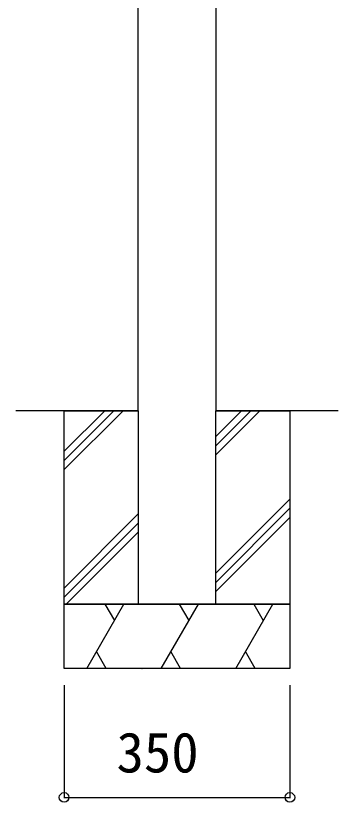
# Model space of a CAD drawing. Units: millimetres, scale not verified. Extents: x -4375 to 4375, y -6498 to 6471.
# Drawn here: x 899 to 1399, y -1356 to -136 of the extents above; entities that cross this region are included whole.
import ezdxf
from ezdxf.enums import TextEntityAlignment as Align

# ---------------------------------------------------------------- set-up
doc = ezdxf.new("R2010")
doc.units = ezdxf.units.MM
doc.header["$LTSCALE"] = 30
doc.layers.add('0-2_YKK_A1', color=4, linetype='Continuous')
doc.layers.add('0-3_YKK_D', color=6, linetype='Continuous')
doc.styles.add('ＭＳ ゴシック', font='')
doc.styles.get('ＭＳ ゴシック').set_extended_font_data('MS Gothic')

msp = doc.modelspace()

# ---------------------------------------------------------------- linework, layer by layer
at = {"layer": '0-2_YKK_A1'}
for p, q in [((1089.49, -748.4), (1089.49, 646.1)), ((1209.49, 646.1), (1209.49, -748.4)), ((1089.49, -748.4), (899.49, -748.4)), ((974.49, -748.4), (1089.49, -748.4)), ((974.49, -811.42), (1037.51, -748.4)), ((974.49, -825.56), (1051.65, -748.4)), ((974.49, -839.7), (1065.79, -748.4)), ((1399.49, -748.4), (1209.49, -748.4)), ((1209.49, -788.55), (1249.64, -748.4)), ((1209.49, -802.69), (1263.78, -748.4)), ((1209.49, -816.84), (1277.92, -748.4)), ((1209.49, -1000.68), (1324.49, -885.68)), ((1209.49, -1014.83), (1324.49, -899.83)), ((974.49, -1023.55), (1089.49, -908.55)), ((1209.49, -1028.97), (1324.49, -913.97)), ((974.49, -1037.69), (1089.49, -922.69)), ((977.92, -1048.4), (1089.49, -936.84)), ((1009.52, -1148.4), (1067.26, -1048.4)), ((1037.52, -1048.4), (1052.39, -1074.15)), ((1124.99, -1148.4), (1182.73, -1048.4)), ((1152.99, -1048.4), (1167.86, -1074.15)), ((1240.46, -1148.4), (1298.2, -1048.4)), ((1268.46, -1048.4), (1283.33, -1074.15)), ((1039.65, -1148.17), (1024.65, -1122.19)), ((1155.12, -1148.17), (1140.12, -1122.19)), ((1270.59, -1148.17), (1255.59, -1122.19)), ((979.65, -1148.17), (979.79, -1148.4)), ((1095.12, -1148.17), (1095.26, -1148.4)), ((1210.59, -1148.17), (1210.73, -1148.4))]:
    msp.add_line(p, q, dxfattribs=at)
for points in [[(1209.49, -748.4), (1324.49, -748.4), (1324.49, -1048.4), (974.49, -1048.4), (974.49, -748.4)], [(1089.49, -748.4), (1089.49, -1048.4), (1209.49, -1048.4), (1209.49, -748.4)]]:
    msp.add_lwpolyline(points, dxfattribs=at)
msp.add_lwpolyline([(974.49, -1048.4), (1324.49, -1048.4), (1324.49, -1148.4), (974.49, -1148.4)], close=True, dxfattribs=at)
at = {"layer": '0-3_YKK_D'}
for p, q in [((974.49, -1174.4), (974.49, -1349.4)), ((1324.49, -1174.4), (1324.49, -1349.4)), ((974.49, -1348.4), (1324.49, -1348.4))]:
    msp.add_line(p, q, dxfattribs=at)
for centre in [(974.49, -1348.4), (1324.49, -1348.4)]:
    msp.add_circle(centre, 7.5, dxfattribs=at)

# ---------------------------------------------------------------- texts
at = {"layer": '0-3_YKK_D', "style": 'ＭＳ ゴシック'}
msp.add_text('350', height=62.32, dxfattribs=at).set_placement((1055.79, -1328.4), align=Align.BOTTOM_LEFT)

doc.saveas('drawing.dxf')
